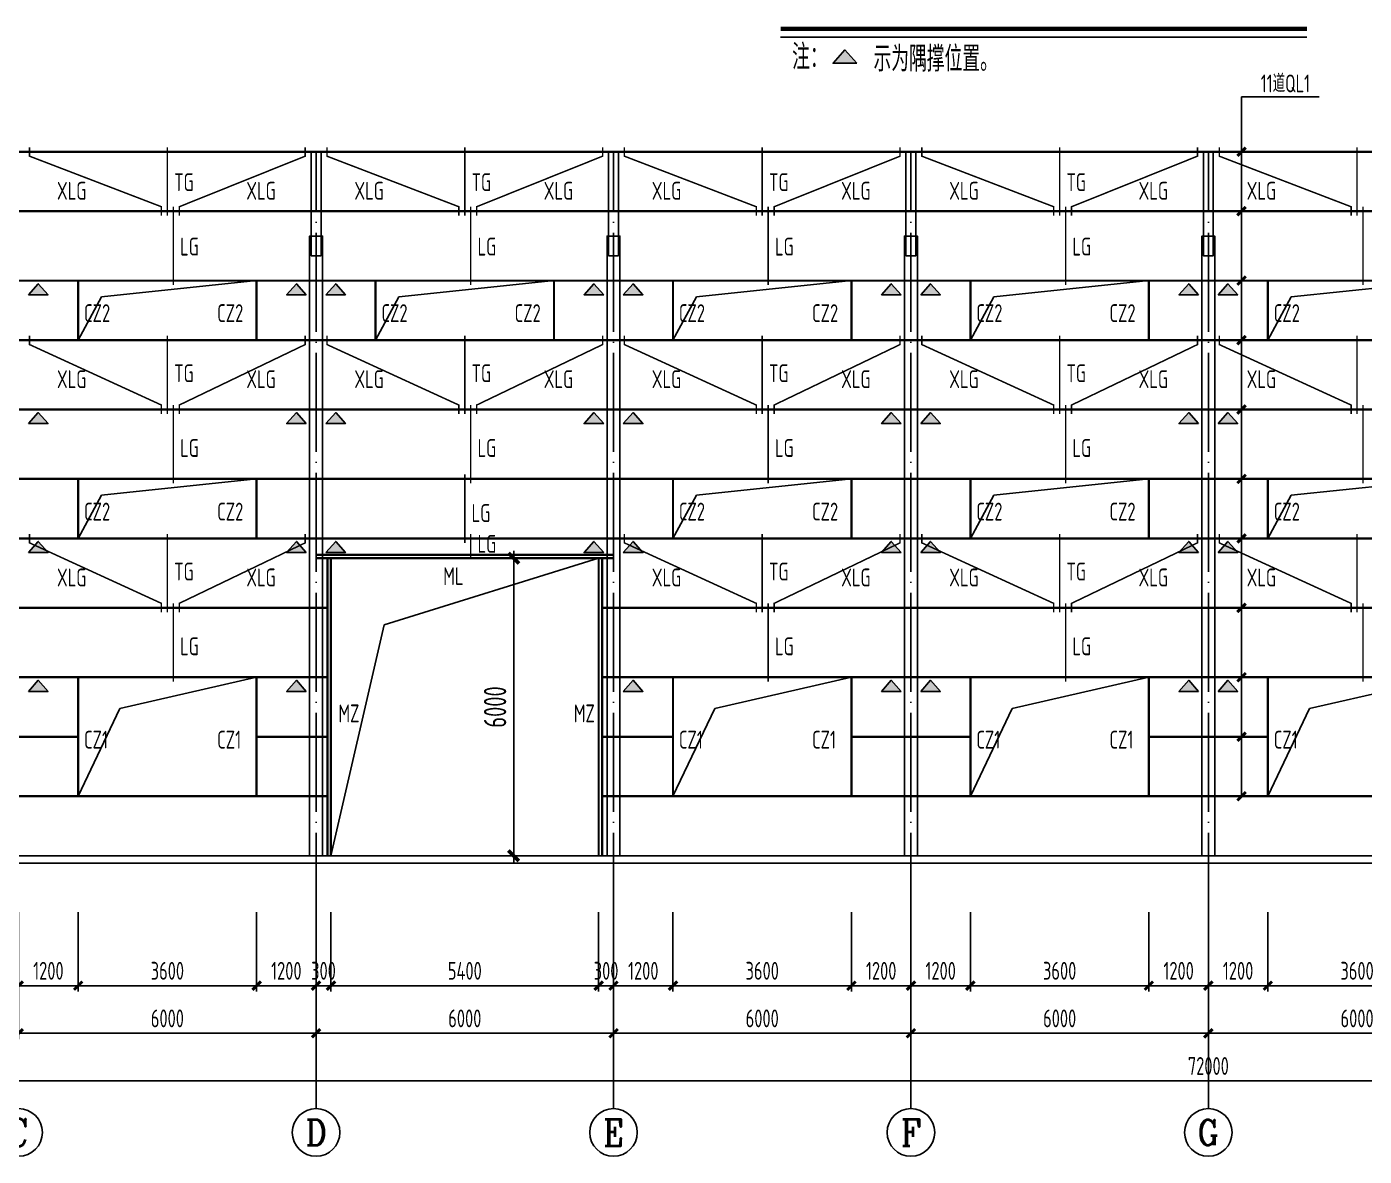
# Model space of a CAD drawing. Extents: x -1389621 to 57380, y -92505 to 283644.
# Drawn here: x -22500 to 4482, y 81924 to 104707 of the extents above; entities that cross this region are included whole.
import ezdxf
from ezdxf.enums import TextEntityAlignment as Align

# ---------------------------------------------------------------- set-up
doc = ezdxf.new("R2010")
doc.units = 0
doc.header["$LTSCALE"] = 100
doc.header["$MEASUREMENT"] = 0
doc.linetypes.add('DOTE', pattern=[2.42, 2, -0.2, 0.02, -0.2])
doc.layers.get('0').update_dxf_attribs({"linetype": 'CONTINUOUS'})
doc.layers.get('Defpoints').update_dxf_attribs({"linetype": 'CONTINUOUS'})
for name, color, linetype in [('10', 7, 'CONTINUOUS'), ('5图框', 7, 'CONTINUOUS'), ('AXIS', 3, 'CONTINUOUS'), ('AXIS_TEXT', 7, 'CONTINUOUS'), ('DIM', 3, 'CONTINUOUS'), ('DIM_SYMB', 3, 'CONTINUOUS'), ('DOTE', 1, 'DOTE'), ('PUB_DIM', 3, 'CONTINUOUS'), ('TC', 151, 'CONTINUOUS'), ('构件号', 1, 'CONTINUOUS'), ('柱子', 3, 'CONTINUOUS'), ('梁', 4, 'CONTINUOUS'), ('系杆支撑', 2, 'CONTINUOUS')]:
    doc.layers.add(name, color=color, linetype=linetype)
doc.layers.add('HATCH', color=254, linetype='CONTINUOUS', lineweight=0)
doc.layers.add('数字', color=3, linetype='CONTINUOUS', lineweight=20)
doc.styles.add('_TCH_AXIS', font='COMPLEX', dxfattribs={"bigfont": 'GBCBIG'})
doc.styles.add('COMPLEX', font='COMPLEX')
doc.styles.add('hztxt', font='txt', dxfattribs={"width": 0.7, "height": 10, "bigfont": 'hztxt.shx'})
doc.styles.add('TSSD_Dimension', font='tssdeng.shx', dxfattribs={"width": 0.7, "bigfont": 'hztxt.shx'})
doc.styles.add('TSSD_REIN', font='Tssdeng.shx', dxfattribs={"width": 0.7, "bigfont": 'hztxt.shx'})
doc.dimstyles.new('TSSD_100_100', dxfattribs={"dimtxt": 300, "dimasz": 100, "dimexe": 100, "dimexo": 250, "dimgap": 100, "dimtad": 1, "dimdec": 0, "dimzin": 0, "dimdsep": 46, "dimtxsty": 'TSSD_Dimension', "dimblk": 'ARCHTICK', "dimblk1": 'ARCHTICK', "dimblk2": 'ARCHTICK', "dimcen": 0, "dimdle": 100, "dimclrt": 7, "dimadec": 0, "dimazin": 0, "dimtfac": 1, "dimtdec": 0, "dimtix": 1, "dimtmove": 2, "dimatfit": 3, "dimfxl": 0, "dimtolj": 1, "dimtzin": 0, "dimarcsym": 0})

# ---------------------------------------------------------------- blocks, each defined once
blk = doc.blocks.new('_ArchTick')
at = {"color": 0, "linetype": 'ByBlock'}
blk.add_lwpolyline([(-0.71, -0.71, 0.5, 0.5, 0), (0.71, 0.71, 0.5, 0.5, 0)], format="xyseb", dxfattribs=at)
blk = doc.blocks.new('*D172')
at = {"layer": 'Defpoints', "color": 0, "ltscale": 100}
for p in [(-22663, 86690), (-16663, 86690), (-16663, 84405)]:
    blk.add_point(p, dxfattribs=at)
at = {"layer": 'DIM', "color": 0, "lineweight": -2, "ltscale": 100}
for p, q in [((-22663, 86390), (-22663, 84285)), ((-16663, 86390), (-16663, 84285)), ((-22783, 84405), (-16543, 84405))]:
    blk.add_line(p, q, dxfattribs=at)
at = {"layer": 'DIM', "color": 0, "lineweight": -2, "ltscale": 100, "xscale": 120, "yscale": 120, "zscale": 120, "rotation": 180}
blk.add_blockref('_ArchTick', (-22663, 84405), dxfattribs=at)
at = {"layer": 'DIM', "color": 0, "lineweight": -2, "ltscale": 100, "xscale": 120, "yscale": 120, "zscale": 120}
blk.add_blockref('_ArchTick', (-16663, 84405), dxfattribs=at)
at = {"layer": 'DIM', "color": 7, "ltscale": 100, "insert": (-19663, 84705), "char_height": 360, "attachment_point": 5, "style": 'TSSD_Dimension'}
blk.add_mtext('\\A1;6000', dxfattribs=at)
blk = doc.blocks.new('*D173')
at = {"layer": 'Defpoints', "color": 0, "ltscale": 100}
for p in [(-16663, 86690), (-10663, 86690), (-10663, 84405)]:
    blk.add_point(p, dxfattribs=at)
at = {"layer": 'DIM', "color": 0, "lineweight": -2, "ltscale": 100}
for p, q in [((-16663, 86390), (-16663, 84285)), ((-10663, 86390), (-10663, 84285)), ((-16783, 84405), (-10543, 84405))]:
    blk.add_line(p, q, dxfattribs=at)
at = {"layer": 'DIM', "color": 0, "lineweight": -2, "ltscale": 100, "xscale": 120, "yscale": 120, "zscale": 120, "rotation": 180}
blk.add_blockref('_ArchTick', (-16663, 84405), dxfattribs=at)
at = {"layer": 'DIM', "color": 0, "lineweight": -2, "ltscale": 100, "xscale": 120, "yscale": 120, "zscale": 120}
blk.add_blockref('_ArchTick', (-10663, 84405), dxfattribs=at)
at = {"layer": 'DIM', "color": 7, "ltscale": 100, "insert": (-13663, 84705), "char_height": 360, "attachment_point": 5, "style": 'TSSD_Dimension'}
blk.add_mtext('\\A1;6000', dxfattribs=at)
blk = doc.blocks.new('*D174')
at = {"layer": 'Defpoints', "color": 0, "ltscale": 100}
for p in [(-10663, 86690), (-4663, 86690), (-4663, 84405)]:
    blk.add_point(p, dxfattribs=at)
at = {"layer": 'DIM', "color": 0, "lineweight": -2, "ltscale": 100}
for p, q in [((-10663, 86390), (-10663, 84285)), ((-4663, 86390), (-4663, 84285)), ((-10783, 84405), (-4543, 84405))]:
    blk.add_line(p, q, dxfattribs=at)
at = {"layer": 'DIM', "color": 0, "lineweight": -2, "ltscale": 100, "xscale": 120, "yscale": 120, "zscale": 120, "rotation": 180}
blk.add_blockref('_ArchTick', (-10663, 84405), dxfattribs=at)
at = {"layer": 'DIM', "color": 0, "lineweight": -2, "ltscale": 100, "xscale": 120, "yscale": 120, "zscale": 120}
blk.add_blockref('_ArchTick', (-4663, 84405), dxfattribs=at)
at = {"layer": 'DIM', "color": 7, "ltscale": 100, "insert": (-7663, 84705), "char_height": 360, "attachment_point": 5, "style": 'TSSD_Dimension'}
blk.add_mtext('\\A1;6000', dxfattribs=at)
blk = doc.blocks.new('*D175')
at = {"layer": 'Defpoints', "color": 0, "ltscale": 100}
for p in [(-4663, 86690), (1337, 86690), (1337, 84405)]:
    blk.add_point(p, dxfattribs=at)
at = {"layer": 'DIM', "color": 0, "lineweight": -2, "ltscale": 100}
for p, q in [((-4663, 86390), (-4663, 84285)), ((1337, 86390), (1337, 84285)), ((-4783, 84405), (1457, 84405))]:
    blk.add_line(p, q, dxfattribs=at)
at = {"layer": 'DIM', "color": 0, "lineweight": -2, "ltscale": 100, "xscale": 120, "yscale": 120, "zscale": 120, "rotation": 180}
blk.add_blockref('_ArchTick', (-4663, 84405), dxfattribs=at)
at = {"layer": 'DIM', "color": 0, "lineweight": -2, "ltscale": 100, "xscale": 120, "yscale": 120, "zscale": 120}
blk.add_blockref('_ArchTick', (1337, 84405), dxfattribs=at)
at = {"layer": 'DIM', "color": 7, "ltscale": 100, "insert": (-1663, 84705), "char_height": 360, "attachment_point": 5, "style": 'TSSD_Dimension'}
blk.add_mtext('\\A1;6000', dxfattribs=at)
blk = doc.blocks.new('*D176')
at = {"layer": 'Defpoints', "color": 0, "ltscale": 100}
for p in [(1337, 86690), (7337, 86690), (7337, 84405)]:
    blk.add_point(p, dxfattribs=at)
at = {"layer": 'DIM', "color": 0, "lineweight": -2, "ltscale": 100}
for p, q in [((1337, 86390), (1337, 84285)), ((7337, 86390), (7337, 84285)), ((1217, 84405), (7457, 84405))]:
    blk.add_line(p, q, dxfattribs=at)
at = {"layer": 'DIM', "color": 0, "lineweight": -2, "ltscale": 100, "xscale": 120, "yscale": 120, "zscale": 120, "rotation": 180}
blk.add_blockref('_ArchTick', (1337, 84405), dxfattribs=at)
at = {"layer": 'DIM', "color": 0, "lineweight": -2, "ltscale": 100, "xscale": 120, "yscale": 120, "zscale": 120}
blk.add_blockref('_ArchTick', (7337, 84405), dxfattribs=at)
at = {"layer": 'DIM', "color": 7, "ltscale": 100, "insert": (4337, 84705), "char_height": 360, "attachment_point": 5, "style": 'TSSD_Dimension'}
blk.add_mtext('\\A1;6000', dxfattribs=at)
blk = doc.blocks.new('*D182')
at = {"layer": 'Defpoints', "color": 0, "ltscale": 100}
for p in [(-34663, 86930), (37337, 86930), (37337, 83445)]:
    blk.add_point(p, dxfattribs=at)
at = {"layer": 'DIM', "color": 0, "lineweight": -2, "ltscale": 100}
for p, q in [((-34663, 86630), (-34663, 83325)), ((37337, 86630), (37337, 83325)), ((-34783, 83445), (37457, 83445))]:
    blk.add_line(p, q, dxfattribs=at)
at = {"layer": 'DIM', "color": 0, "lineweight": -2, "ltscale": 100, "xscale": 120, "yscale": 120, "zscale": 120, "rotation": 180}
blk.add_blockref('_ArchTick', (-34663, 83445), dxfattribs=at)
at = {"layer": 'DIM', "color": 0, "lineweight": -2, "ltscale": 100, "xscale": 120, "yscale": 120, "zscale": 120}
blk.add_blockref('_ArchTick', (37337, 83445), dxfattribs=at)
at = {"layer": 'DIM', "color": 7, "ltscale": 100, "insert": (1337, 83745), "char_height": 360, "attachment_point": 5, "style": 'TSSD_Dimension'}
blk.add_mtext('\\A1;72000', dxfattribs=at)
blk = doc.blocks.new('*D197')
at = {"layer": 'Defpoints', "color": 0, "ltscale": 100}
for p in [(-12617, 93986), (-12677, 87986), (-12617, 87986)]:
    blk.add_point(p, dxfattribs=at)
at = {"layer": 'DIM', "color": 0, "lineweight": -2, "ltscale": 100}
for p, q in [((-12992, 93986), (-12827, 93986)), ((-12677, 94136), (-12677, 87836)), ((-12992, 87986), (-12827, 87986))]:
    blk.add_line(p, q, dxfattribs=at)
at = {"layer": 'DIM', "color": 0, "lineweight": -2, "ltscale": 100, "xscale": 150, "yscale": 150, "zscale": 150}
for p, rotation in [((-12677, 93986), 90), ((-12677, 87986), 270)]:
    blk.add_blockref('_ArchTick', p, dxfattribs=dict(at, rotation=rotation))
at = {"layer": 'DIM', "color": 7, "ltscale": 100, "insert": (-13052, 90986), "char_height": 450, "attachment_point": 5, "rotation": 90, "style": 'TSSD_Dimension'}
blk.add_mtext('\\A1;6000', dxfattribs=at)
blk = doc.blocks.new('*D203')
at = {"layer": 'Defpoints', "color": 0, "ltscale": 100}
for p in [(-22663, 87150), (-21463, 87150), (-21463, 85365)]:
    blk.add_point(p, dxfattribs=at)
at = {"layer": 'DIM', "color": 0, "lineweight": -2, "ltscale": 100}
for p, q in [((-22663, 86850), (-22663, 85245)), ((-21463, 86850), (-21463, 85245)), ((-22783, 85365), (-21343, 85365))]:
    blk.add_line(p, q, dxfattribs=at)
at = {"layer": 'DIM', "color": 0, "lineweight": -2, "ltscale": 100, "xscale": 120, "yscale": 120, "zscale": 120, "rotation": 180}
blk.add_blockref('_ArchTick', (-22663, 85365), dxfattribs=at)
at = {"layer": 'DIM', "color": 0, "lineweight": -2, "ltscale": 100, "xscale": 120, "yscale": 120, "zscale": 120}
blk.add_blockref('_ArchTick', (-21463, 85365), dxfattribs=at)
at = {"layer": 'DIM', "color": 7, "ltscale": 100, "insert": (-22063, 85665), "char_height": 360, "attachment_point": 5, "style": 'TSSD_Dimension'}
blk.add_mtext('\\A1;1200', dxfattribs=at)
blk = doc.blocks.new('*D204')
at = {"layer": 'Defpoints', "color": 0, "ltscale": 100}
for p in [(-21463, 87150), (-17863, 87150), (-17863, 85365)]:
    blk.add_point(p, dxfattribs=at)
at = {"layer": 'DIM', "color": 0, "lineweight": -2, "ltscale": 100}
for p, q in [((-21463, 86850), (-21463, 85245)), ((-17863, 86850), (-17863, 85245)), ((-21583, 85365), (-17743, 85365))]:
    blk.add_line(p, q, dxfattribs=at)
at = {"layer": 'DIM', "color": 0, "lineweight": -2, "ltscale": 100, "xscale": 120, "yscale": 120, "zscale": 120, "rotation": 180}
blk.add_blockref('_ArchTick', (-21463, 85365), dxfattribs=at)
at = {"layer": 'DIM', "color": 0, "lineweight": -2, "ltscale": 100, "xscale": 120, "yscale": 120, "zscale": 120}
blk.add_blockref('_ArchTick', (-17863, 85365), dxfattribs=at)
at = {"layer": 'DIM', "color": 7, "ltscale": 100, "insert": (-19663, 85665), "char_height": 360, "attachment_point": 5, "style": 'TSSD_Dimension'}
blk.add_mtext('\\A1;3600', dxfattribs=at)
blk = doc.blocks.new('*D205')
at = {"layer": 'Defpoints', "color": 0, "ltscale": 100}
for p in [(-17863, 87150), (-16663, 87150), (-16663, 85365)]:
    blk.add_point(p, dxfattribs=at)
at = {"layer": 'DIM', "color": 0, "lineweight": -2, "ltscale": 100}
for p, q in [((-17863, 86850), (-17863, 85245)), ((-16663, 86850), (-16663, 85245)), ((-17983, 85365), (-16543, 85365))]:
    blk.add_line(p, q, dxfattribs=at)
at = {"layer": 'DIM', "color": 0, "lineweight": -2, "ltscale": 100, "xscale": 120, "yscale": 120, "zscale": 120, "rotation": 180}
blk.add_blockref('_ArchTick', (-17863, 85365), dxfattribs=at)
at = {"layer": 'DIM', "color": 0, "lineweight": -2, "ltscale": 100, "xscale": 120, "yscale": 120, "zscale": 120}
blk.add_blockref('_ArchTick', (-16663, 85365), dxfattribs=at)
at = {"layer": 'DIM', "color": 7, "ltscale": 100, "insert": (-17263, 85665), "char_height": 360, "attachment_point": 5, "style": 'TSSD_Dimension'}
blk.add_mtext('\\A1;1200', dxfattribs=at)
blk = doc.blocks.new('*D206')
at = {"layer": 'Defpoints', "color": 0, "ltscale": 100}
for p in [(-16663, 87150), (-16363, 87150), (-16363, 85365)]:
    blk.add_point(p, dxfattribs=at)
at = {"layer": 'DIM', "color": 0, "lineweight": -2, "ltscale": 100}
for p, q in [((-16663, 86850), (-16663, 85245)), ((-16363, 86850), (-16363, 85245)), ((-16663, 85365), (-16783, 85365)), ((-16663, 85365), (-16363, 85365)), ((-16363, 85365), (-16243, 85365))]:
    blk.add_line(p, q, dxfattribs=at)
at = {"layer": 'DIM', "color": 0, "lineweight": -2, "ltscale": 100, "xscale": 120, "yscale": 120, "zscale": 120}
blk.add_blockref('_ArchTick', (-16663, 85365), dxfattribs=at)
at = {"layer": 'DIM', "color": 0, "lineweight": -2, "ltscale": 100, "xscale": 120, "yscale": 120, "zscale": 120, "rotation": 180}
blk.add_blockref('_ArchTick', (-16363, 85365), dxfattribs=at)
at = {"layer": 'DIM', "color": 7, "ltscale": 100, "insert": (-16513, 85665), "char_height": 360, "attachment_point": 5, "style": 'TSSD_Dimension'}
blk.add_mtext('\\A1;300', dxfattribs=at)
blk = doc.blocks.new('*D207')
at = {"layer": 'Defpoints', "color": 0, "ltscale": 100}
for p in [(-16363, 87150), (-10963, 87150), (-10963, 85365)]:
    blk.add_point(p, dxfattribs=at)
at = {"layer": 'DIM', "color": 0, "lineweight": -2, "ltscale": 100}
for p, q in [((-16363, 86850), (-16363, 85245)), ((-10963, 86850), (-10963, 85245)), ((-16483, 85365), (-10843, 85365))]:
    blk.add_line(p, q, dxfattribs=at)
at = {"layer": 'DIM', "color": 0, "lineweight": -2, "ltscale": 100, "xscale": 120, "yscale": 120, "zscale": 120, "rotation": 180}
blk.add_blockref('_ArchTick', (-16363, 85365), dxfattribs=at)
at = {"layer": 'DIM', "color": 0, "lineweight": -2, "ltscale": 100, "xscale": 120, "yscale": 120, "zscale": 120}
blk.add_blockref('_ArchTick', (-10963, 85365), dxfattribs=at)
at = {"layer": 'DIM', "color": 7, "ltscale": 100, "insert": (-13663, 85665), "char_height": 360, "attachment_point": 5, "style": 'TSSD_Dimension'}
blk.add_mtext('\\A1;5400', dxfattribs=at)
blk = doc.blocks.new('*D208')
at = {"layer": 'Defpoints', "color": 0, "ltscale": 100}
for p in [(-10963, 87150), (-10663, 87150), (-10663, 85365)]:
    blk.add_point(p, dxfattribs=at)
at = {"layer": 'DIM', "color": 0, "lineweight": -2, "ltscale": 100}
for p, q in [((-10963, 86850), (-10963, 85245)), ((-10663, 86850), (-10663, 85245)), ((-10963, 85365), (-11083, 85365)), ((-10963, 85365), (-10663, 85365)), ((-10663, 85365), (-10543, 85365))]:
    blk.add_line(p, q, dxfattribs=at)
at = {"layer": 'DIM', "color": 0, "lineweight": -2, "ltscale": 100, "xscale": 120, "yscale": 120, "zscale": 120}
blk.add_blockref('_ArchTick', (-10963, 85365), dxfattribs=at)
at = {"layer": 'DIM', "color": 0, "lineweight": -2, "ltscale": 100, "xscale": 120, "yscale": 120, "zscale": 120, "rotation": 180}
blk.add_blockref('_ArchTick', (-10663, 85365), dxfattribs=at)
at = {"layer": 'DIM', "color": 7, "ltscale": 100, "insert": (-10813, 85665), "char_height": 360, "attachment_point": 5, "style": 'TSSD_Dimension'}
blk.add_mtext('\\A1;300', dxfattribs=at)
blk = doc.blocks.new('*D209')
at = {"layer": 'Defpoints', "color": 0, "ltscale": 100}
for p in [(-10663, 87150), (-9463, 87150), (-9463, 85365)]:
    blk.add_point(p, dxfattribs=at)
at = {"layer": 'DIM', "color": 0, "lineweight": -2, "ltscale": 100}
for p, q in [((-10663, 86850), (-10663, 85245)), ((-9463, 86850), (-9463, 85245)), ((-10783, 85365), (-9343, 85365))]:
    blk.add_line(p, q, dxfattribs=at)
at = {"layer": 'DIM', "color": 0, "lineweight": -2, "ltscale": 100, "xscale": 120, "yscale": 120, "zscale": 120, "rotation": 180}
blk.add_blockref('_ArchTick', (-10663, 85365), dxfattribs=at)
at = {"layer": 'DIM', "color": 0, "lineweight": -2, "ltscale": 100, "xscale": 120, "yscale": 120, "zscale": 120}
blk.add_blockref('_ArchTick', (-9463, 85365), dxfattribs=at)
at = {"layer": 'DIM', "color": 7, "ltscale": 100, "insert": (-10063, 85665), "char_height": 360, "attachment_point": 5, "style": 'TSSD_Dimension'}
blk.add_mtext('\\A1;1200', dxfattribs=at)
blk = doc.blocks.new('*D210')
at = {"layer": 'Defpoints', "color": 0, "ltscale": 100}
for p in [(-9463, 87150), (-5863, 87150), (-5863, 85365)]:
    blk.add_point(p, dxfattribs=at)
at = {"layer": 'DIM', "color": 0, "lineweight": -2, "ltscale": 100}
for p, q in [((-9463, 86850), (-9463, 85245)), ((-5863, 86850), (-5863, 85245)), ((-9583, 85365), (-5743, 85365))]:
    blk.add_line(p, q, dxfattribs=at)
at = {"layer": 'DIM', "color": 0, "lineweight": -2, "ltscale": 100, "xscale": 120, "yscale": 120, "zscale": 120, "rotation": 180}
blk.add_blockref('_ArchTick', (-9463, 85365), dxfattribs=at)
at = {"layer": 'DIM', "color": 0, "lineweight": -2, "ltscale": 100, "xscale": 120, "yscale": 120, "zscale": 120}
blk.add_blockref('_ArchTick', (-5863, 85365), dxfattribs=at)
at = {"layer": 'DIM', "color": 7, "ltscale": 100, "insert": (-7663, 85665), "char_height": 360, "attachment_point": 5, "style": 'TSSD_Dimension'}
blk.add_mtext('\\A1;3600', dxfattribs=at)
blk = doc.blocks.new('*D211')
at = {"layer": 'Defpoints', "color": 0, "ltscale": 100}
for p in [(-5863, 87150), (-4663, 87150), (-4663, 85365)]:
    blk.add_point(p, dxfattribs=at)
at = {"layer": 'DIM', "color": 0, "lineweight": -2, "ltscale": 100}
for p, q in [((-5863, 86850), (-5863, 85245)), ((-4663, 86850), (-4663, 85245)), ((-5983, 85365), (-4543, 85365))]:
    blk.add_line(p, q, dxfattribs=at)
at = {"layer": 'DIM', "color": 0, "lineweight": -2, "ltscale": 100, "xscale": 120, "yscale": 120, "zscale": 120, "rotation": 180}
blk.add_blockref('_ArchTick', (-5863, 85365), dxfattribs=at)
at = {"layer": 'DIM', "color": 0, "lineweight": -2, "ltscale": 100, "xscale": 120, "yscale": 120, "zscale": 120}
blk.add_blockref('_ArchTick', (-4663, 85365), dxfattribs=at)
at = {"layer": 'DIM', "color": 7, "ltscale": 100, "insert": (-5263, 85665), "char_height": 360, "attachment_point": 5, "style": 'TSSD_Dimension'}
blk.add_mtext('\\A1;1200', dxfattribs=at)
blk = doc.blocks.new('*D212')
at = {"layer": 'Defpoints', "color": 0, "ltscale": 100}
for p in [(-4663, 87150), (-3463, 87150), (-3463, 85365)]:
    blk.add_point(p, dxfattribs=at)
at = {"layer": 'DIM', "color": 0, "lineweight": -2, "ltscale": 100}
for p, q in [((-4663, 86850), (-4663, 85245)), ((-3463, 86850), (-3463, 85245)), ((-4783, 85365), (-3343, 85365))]:
    blk.add_line(p, q, dxfattribs=at)
at = {"layer": 'DIM', "color": 0, "lineweight": -2, "ltscale": 100, "xscale": 120, "yscale": 120, "zscale": 120, "rotation": 180}
blk.add_blockref('_ArchTick', (-4663, 85365), dxfattribs=at)
at = {"layer": 'DIM', "color": 0, "lineweight": -2, "ltscale": 100, "xscale": 120, "yscale": 120, "zscale": 120}
blk.add_blockref('_ArchTick', (-3463, 85365), dxfattribs=at)
at = {"layer": 'DIM', "color": 7, "ltscale": 100, "insert": (-4063, 85665), "char_height": 360, "attachment_point": 5, "style": 'TSSD_Dimension'}
blk.add_mtext('\\A1;1200', dxfattribs=at)
blk = doc.blocks.new('*D213')
at = {"layer": 'Defpoints', "color": 0, "ltscale": 100}
for p in [(-3463, 87150), (137, 87150), (137, 85365)]:
    blk.add_point(p, dxfattribs=at)
at = {"layer": 'DIM', "color": 0, "lineweight": -2, "ltscale": 100}
for p, q in [((-3463, 86850), (-3463, 85245)), ((137, 86850), (137, 85245)), ((-3583, 85365), (257, 85365))]:
    blk.add_line(p, q, dxfattribs=at)
at = {"layer": 'DIM', "color": 0, "lineweight": -2, "ltscale": 100, "xscale": 120, "yscale": 120, "zscale": 120, "rotation": 180}
blk.add_blockref('_ArchTick', (-3463, 85365), dxfattribs=at)
at = {"layer": 'DIM', "color": 0, "lineweight": -2, "ltscale": 100, "xscale": 120, "yscale": 120, "zscale": 120}
blk.add_blockref('_ArchTick', (137, 85365), dxfattribs=at)
at = {"layer": 'DIM', "color": 7, "ltscale": 100, "insert": (-1663, 85665), "char_height": 360, "attachment_point": 5, "style": 'TSSD_Dimension'}
blk.add_mtext('\\A1;3600', dxfattribs=at)
blk = doc.blocks.new('*D214')
at = {"layer": 'Defpoints', "color": 0, "ltscale": 100}
for p in [(137, 87150), (1337, 87150), (1337, 85365)]:
    blk.add_point(p, dxfattribs=at)
at = {"layer": 'DIM', "color": 0, "lineweight": -2, "ltscale": 100}
for p, q in [((137, 86850), (137, 85245)), ((1337, 86850), (1337, 85245)), ((17, 85365), (1457, 85365))]:
    blk.add_line(p, q, dxfattribs=at)
at = {"layer": 'DIM', "color": 0, "lineweight": -2, "ltscale": 100, "xscale": 120, "yscale": 120, "zscale": 120, "rotation": 180}
blk.add_blockref('_ArchTick', (137, 85365), dxfattribs=at)
at = {"layer": 'DIM', "color": 0, "lineweight": -2, "ltscale": 100, "xscale": 120, "yscale": 120, "zscale": 120}
blk.add_blockref('_ArchTick', (1337, 85365), dxfattribs=at)
at = {"layer": 'DIM', "color": 7, "ltscale": 100, "insert": (737, 85665), "char_height": 360, "attachment_point": 5, "style": 'TSSD_Dimension'}
blk.add_mtext('\\A1;1200', dxfattribs=at)
blk = doc.blocks.new('*D215')
at = {"layer": 'Defpoints', "color": 0, "ltscale": 100}
for p in [(1337, 87150), (2537, 87150), (2537, 85365)]:
    blk.add_point(p, dxfattribs=at)
at = {"layer": 'DIM', "color": 0, "lineweight": -2, "ltscale": 100}
for p, q in [((1337, 86850), (1337, 85245)), ((2537, 86850), (2537, 85245)), ((1217, 85365), (2657, 85365))]:
    blk.add_line(p, q, dxfattribs=at)
at = {"layer": 'DIM', "color": 0, "lineweight": -2, "ltscale": 100, "xscale": 120, "yscale": 120, "zscale": 120, "rotation": 180}
blk.add_blockref('_ArchTick', (1337, 85365), dxfattribs=at)
at = {"layer": 'DIM', "color": 0, "lineweight": -2, "ltscale": 100, "xscale": 120, "yscale": 120, "zscale": 120}
blk.add_blockref('_ArchTick', (2537, 85365), dxfattribs=at)
at = {"layer": 'DIM', "color": 7, "ltscale": 100, "insert": (1937, 85665), "char_height": 360, "attachment_point": 5, "style": 'TSSD_Dimension'}
blk.add_mtext('\\A1;1200', dxfattribs=at)
blk = doc.blocks.new('*D216')
at = {"layer": 'Defpoints', "color": 0, "ltscale": 100}
for p in [(2537, 87150), (6137, 87150), (6137, 85365)]:
    blk.add_point(p, dxfattribs=at)
at = {"layer": 'DIM', "color": 0, "lineweight": -2, "ltscale": 100}
for p, q in [((2537, 86850), (2537, 85245)), ((6137, 86850), (6137, 85245)), ((2417, 85365), (6257, 85365))]:
    blk.add_line(p, q, dxfattribs=at)
at = {"layer": 'DIM', "color": 0, "lineweight": -2, "ltscale": 100, "xscale": 120, "yscale": 120, "zscale": 120, "rotation": 180}
blk.add_blockref('_ArchTick', (2537, 85365), dxfattribs=at)
at = {"layer": 'DIM', "color": 0, "lineweight": -2, "ltscale": 100, "xscale": 120, "yscale": 120, "zscale": 120}
blk.add_blockref('_ArchTick', (6137, 85365), dxfattribs=at)
at = {"layer": 'DIM', "color": 7, "ltscale": 100, "insert": (4337, 85665), "char_height": 360, "attachment_point": 5, "style": 'TSSD_Dimension'}
blk.add_mtext('\\A1;3600', dxfattribs=at)
blk = doc.blocks.new('_AXISO')
blk.add_circle((0, 0), 0.5)
at = {"layer": 'AXIS_TEXT', "style": 'COMPLEX', "width": 1.041667}
blk.add_attdef('A', text='', height=0.56, dxfattribs=at).set_placement((-0.25, -0.28), (0.25, -0.28), align=Align.FIT)
blk = doc.blocks.new('A$C7CE66645')
at = {"layer": '10', "ltscale": 100}
for p, q in [((106, 106), (106, 14213)), ((106, 14213), (1670, 14213))]:
    blk.add_line(p, q, dxfattribs=at)
at = {"layer": 'DIM', "ltscale": 100, "xscale": 120, "yscale": 120, "zscale": 120}
for p in [(106, 13106), (106, 11906), (106, 10506), (106, 9306), (106, 7906), (106, 6506), (106, 5306), (106, 3906), (106, 2506), (106, 1306), (106, 106)]:
    blk.add_blockref('_ArchTick', p, dxfattribs=at)
at = {"layer": '数字', "ltscale": 100, "style": 'TSSD_REIN', "width": 0.7}
blk.add_text('11道QL1', height=360, dxfattribs=at).set_placement((493, 14304))
blk = doc.blocks.new('A$C79605478')
at = {"layer": 'PUB_DIM', "linetype": 'Continuous'}
blk.add_hatch(color=6, dxfattribs=at).paths.add_polyline_path([(397, 0), (198, 223), (0, 0)])
at = {"layer": 'PUB_DIM', "color": 6, "linetype": 'Continuous'}
blk.add_lwpolyline([(397, 0), (198, 223), (0, 0)], close=True, dxfattribs=at)

msp = doc.modelspace()

# ---------------------------------------------------------------- hatches: boundary and pattern name
at = {"layer": 'HATCH', "ltscale": 100}
msp.add_hatch(color=256, dxfattribs=at).paths.add_polyline_path([(-5756.073, 103972.421), (-5994, 104239.46), (-6231.926, 103972.421)])

# ---------------------------------------------------------------- linework, layer by layer
at = {"ltscale": 100}
for p, q in [((-20991.105, 99257.63), (-17863.19, 99586.439)), ((-14991.105, 99257.629), (-11863.19, 99586.439)), ((-8991.105, 99257.63), (-5863.19, 99586.439)), ((-2991.105, 99257.629), (136.81, 99586.439)), ((3008.895, 99257.629), (6136.81, 99586.439)), ((-21463.19, 98386.439), (-20991.105, 99257.63)), ((-15463.19, 98386.439), (-14991.105, 99257.629)), ((-9463.19, 98386.439), (-8991.105, 99257.63)), ((-3463.19, 98386.439), (-2991.105, 99257.629)), ((2536.81, 98386.439), (3008.895, 99257.629)), ((-20991.105, 95257.63), (-17863.19, 95586.439)), ((-8991.105, 95257.63), (-5863.19, 95586.439)), ((-2991.105, 95257.629), (136.81, 95586.439)), ((3008.895, 95257.629), (6136.81, 95586.439)), ((-21463.19, 94386.439), (-20991.105, 95257.63)), ((-9463.19, 94386.439), (-8991.105, 95257.63)), ((-3463.19, 94386.439), (-2991.105, 95257.629)), ((2536.81, 94386.439), (3008.895, 95257.629)), ((-15287.483, 92645.61), (-10963.19, 93986.439)), ((-16363.19, 87986.439), (-15287.483, 92645.61)), ((-20622.107, 90958.589), (-17863.19, 91586.439)), ((-8622.107, 90958.589), (-5863.19, 91586.439)), ((-2622.107, 90958.589), (136.81, 91586.439)), ((3377.893, 90958.589), (6136.81, 91586.439)), ((-21463.19, 89186.44), (-20622.107, 90958.589)), ((-9463.19, 89186.44), (-8622.107, 90958.589)), ((-3463.19, 89186.439), (-2622.107, 90958.589)), ((2536.81, 89186.439), (3377.893, 90958.589))]:
    msp.add_line(p, q, dxfattribs=at)
at = {"layer": '5图框'}
msp.add_lwpolyline([(-5756.073, 103972.421), (-5994, 104239.46), (-6231.926, 103972.421)], close=True, dxfattribs=at)
at = {"layer": 'AXIS'}
for p, q in [((-16663.19, 86450.485), (-16663.19, 82884.467)), ((-10663.19, 86450.485), (-10663.19, 82884.467)), ((-4663.19, 86450.485), (-4663.19, 82884.467)), ((1336.81, 86450.485), (1336.81, 82884.467))]:
    msp.add_line(p, q, dxfattribs=at)
at = {"layer": 'DIM_SYMB', "const_width": 83.966}
msp.add_lwpolyline([(-7292.201, 104665.132), (3326.282, 104665.132)], dxfattribs=at)
at = {"layer": 'DIM_SYMB'}
msp.add_lwpolyline([(-7292.201, 104497.2), (3326.282, 104497.2)], dxfattribs=at)
at = {"layer": 'DOTE', "linetype": 'DOTE', "ltscale": 10}
for p, q in [((-16663.19, 86450.485), (-16663.19, 102186.439)), ((-10663.19, 86450.485), (-10663.19, 102186.439)), ((-4663.19, 86450.485), (-4663.19, 102186.439)), ((1336.81, 86450.485), (1336.81, 102186.439))]:
    msp.add_line(p, q, dxfattribs=at)
at = {"layer": '构件号', "const_width": 45}
for points in [[(-34863.19, 102186.439), (37536.81, 102186.439)], [(-34863.19, 100986.439), (37536.81, 100986.439)], [(-34863.19, 99586.439), (37536.81, 99586.439)], [(-21463.19, 99586.439), (-21463.19, 98386.439)], [(-17863.19, 99586.439), (-17863.19, 98386.439)], [(-15463.19, 99586.439), (-15463.19, 98386.439)], [(-11863.19, 99586.439), (-11863.19, 98386.439)], [(-9463.19, 99586.439), (-9463.19, 98386.439)], [(-5863.19, 99586.439), (-5863.19, 98386.439)], [(-3463.19, 99586.439), (-3463.19, 98386.439)], [(136.81, 99586.439), (136.81, 98386.439)], [(2536.81, 99586.439), (2536.81, 98386.439)], [(-34863.19, 98386.439), (37536.81, 98386.439)], [(-34863.19, 96986.439), (37536.81, 96986.439)], [(-34863.19, 95586.439), (37536.81, 95586.439)], [(-21463.19, 95586.439), (-21463.19, 94386.439)], [(-17863.19, 95586.439), (-17863.19, 94386.439)], [(-9463.19, 95586.439), (-9463.19, 94386.439)], [(-5863.19, 95586.439), (-5863.19, 94386.439)], [(-3463.19, 95586.439), (-3463.19, 94386.439)], [(136.81, 95586.439), (136.81, 94386.439)], [(2536.81, 95586.439), (2536.81, 94386.439)], [(-34863.19, 94386.439), (37536.81, 94386.439)], [(-16663.19, 94056.439), (-10663.19, 94056.439)], [(-16663.19, 93986.439), (-10663.19, 93986.439)], [(-16433.19, 93986.439), (-16433.19, 87986.439)], [(-16363.19, 93986.439), (-16363.19, 87986.439)], [(-10963.19, 93986.439), (-10963.19, 87986.439)], [(-10893.19, 93986.439), (-10893.19, 87986.439)], [(-34863.19, 92986.439), (-16433.19, 92986.439)], [(-10893.19, 92986.439), (13566.81, 92986.439)], [(-34863.19, 91586.439), (-16433.19, 91586.439)], [(-21463.19, 91586.439), (-21463.19, 89186.44)], [(-17863.19, 91586.439), (-17863.19, 89186.44)], [(-10893.19, 91586.439), (13566.81, 91586.439)], [(-9463.19, 91586.439), (-9463.19, 89186.44)], [(-5863.19, 91586.439), (-5863.19, 89186.44)], [(-3463.19, 91586.439), (-3463.19, 89186.44)], [(136.81, 91586.439), (136.81, 89186.44)], [(2536.81, 91586.439), (2536.81, 89186.44)], [(-23863.19, 90386.439), (-21463.19, 90386.439)], [(-17863.19, 90386.439), (-16433.19, 90386.439)], [(-10893.19, 90386.439), (-9463.19, 90386.439)], [(-5863.19, 90386.439), (-3463.19, 90386.439)], [(136.81, 90386.439), (2536.81, 90386.439)], [(-34863.19, 89186.439), (-16433.19, 89186.439)], [(-10893.19, 89186.439), (13566.81, 89186.439)]]:
    msp.add_lwpolyline(points, dxfattribs=at)
at = {"layer": '柱子', "ltscale": 100}
for points in [[(-16763.19, 102186.439), (-16563.19, 102186.439), (-16563.19, 100086.439), (-16763.19, 100086.439)], [(-10763.19, 102186.439), (-10563.19, 102186.439), (-10563.19, 100086.439), (-10763.19, 100086.439)], [(-4763.19, 102186.439), (-4563.19, 102186.439), (-4563.19, 100086.439), (-4763.19, 100086.439)], [(1236.81, 102186.439), (1436.81, 102186.439), (1436.81, 100086.439), (1236.81, 100086.439)]]:
    msp.add_lwpolyline(points, close=True, dxfattribs=at)
for points in [[(-16793.19, 87986.439), (-16793.19, 100486.439), (-16533.19, 100486.439), (-16533.19, 87986.439)], [(-10793.19, 87986.439), (-10793.19, 100486.439), (-10533.19, 100486.439), (-10533.19, 87986.439)], [(-4793.19, 87986.439), (-4793.19, 100486.439), (-4533.19, 100486.439), (-4533.19, 87986.439)], [(1206.81, 87986.439), (1206.81, 100486.439), (1466.81, 100486.439), (1466.81, 87986.439)]]:
    msp.add_lwpolyline(points, dxfattribs=at)
at = {"layer": '梁', "ltscale": 100}
for p, q in [((-34994.999, 87986.439), (37668.62, 87986.439)), ((-35575.824, 87836.439), (38249.444, 87836.439))]:
    msp.add_line(p, q, dxfattribs=at)
at = {"layer": '系杆支撑', "const_width": 30}
for points in [[(-22443.19, 102276.252), (-22443.19, 102096.626), (-19783.19, 101076.601), (-19783.19, 100896.278)], [(-19663.19, 102276.252), (-19663.19, 100896.278)], [(-16883.19, 102276.252), (-16883.19, 102096.626), (-19423.19, 101076.601), (-19423.19, 100896.278)], [(-16443.19, 102276.252), (-16443.19, 102096.626), (-13783.19, 101076.601), (-13783.19, 100896.278)], [(-13663.19, 102276.252), (-13663.19, 100896.278)], [(-10883.19, 102276.252), (-10883.19, 102096.626), (-13423.19, 101076.601), (-13423.19, 100896.278)], [(-10443.19, 102276.252), (-10443.19, 102096.626), (-7783.19, 101076.601), (-7783.19, 100896.278)], [(-7663.19, 102276.252), (-7663.19, 100896.278)], [(-4883.19, 102276.252), (-4883.19, 102096.626), (-7423.19, 101076.601), (-7423.19, 100896.278)], [(-4443.19, 102276.252), (-4443.19, 102096.626), (-1783.19, 101076.601), (-1783.19, 100896.278)], [(-1663.19, 102276.252), (-1663.19, 100896.278)], [(1116.81, 102276.252), (1116.81, 102096.626), (-1423.19, 101076.601), (-1423.19, 100896.278)], [(1556.81, 102276.252), (1556.81, 102096.626), (4216.81, 101076.601), (4216.81, 100896.278)], [(4336.81, 102276.252), (4336.81, 100896.278)], [(-19543.19, 101076.252), (-19543.19, 99496.278)], [(-13543.19, 101076.252), (-13543.19, 99496.278)], [(-7543.19, 101076.252), (-7543.19, 99496.278)], [(-1543.19, 101076.252), (-1543.19, 99496.278)], [(4456.81, 101076.252), (4456.81, 99496.278)], [(-22443.19, 98476.252), (-22443.19, 98296.626), (-19783.19, 97076.601), (-19783.19, 96896.278)], [(-19663.19, 98476.252), (-19663.19, 96896.278)], [(-16883.19, 98476.252), (-16883.19, 98296.626), (-19423.19, 97076.601), (-19423.19, 96896.278)], [(-16443.19, 98476.252), (-16443.19, 98296.626), (-13783.19, 97076.601), (-13783.19, 96896.278)], [(-13663.19, 98476.252), (-13663.19, 96896.278)], [(-10883.19, 98476.252), (-10883.19, 98296.626), (-13423.19, 97076.601), (-13423.19, 96896.278)], [(-10443.19, 98476.252), (-10443.19, 98296.626), (-7783.19, 97076.601), (-7783.19, 96896.278)], [(-7663.19, 98476.252), (-7663.19, 96896.278)], [(-4883.19, 98476.252), (-4883.19, 98296.626), (-7423.19, 97076.601), (-7423.19, 96896.278)], [(-4443.19, 98476.252), (-4443.19, 98296.626), (-1783.19, 97076.601), (-1783.19, 96896.278)], [(-1663.19, 98476.252), (-1663.19, 96896.278)], [(1116.81, 98476.252), (1116.81, 98296.626), (-1423.19, 97076.601), (-1423.19, 96896.278)], [(1556.81, 98476.252), (1556.81, 98296.626), (4216.81, 97076.601), (4216.81, 96896.278)], [(4336.81, 98476.252), (4336.81, 96896.278)], [(-19543.19, 97076.252), (-19543.19, 95496.278)], [(-13543.19, 97076.252), (-13543.19, 95496.278)], [(-7543.19, 97076.252), (-7543.19, 95496.278)], [(-1543.19, 97076.252), (-1543.19, 95496.278)], [(4456.81, 97076.252), (4456.81, 95496.278)], [(-13663.19, 95676.252), (-13663.19, 94296.278)], [(-22443.19, 94476.252), (-22443.19, 94296.626), (-19783.19, 93076.601), (-19783.19, 92896.278)], [(-19663.19, 94476.252), (-19663.19, 92896.278)], [(-16883.19, 94476.252), (-16883.19, 94296.626), (-19423.19, 93076.601), (-19423.19, 92896.278)], [(-13543.19, 94476.252), (-13543.19, 93986.439)], [(-10443.19, 94476.252), (-10443.19, 94296.626), (-7783.19, 93076.601), (-7783.19, 92896.278)], [(-7663.19, 94476.252), (-7663.19, 92896.278)], [(-4883.19, 94476.252), (-4883.19, 94296.626), (-7423.19, 93076.601), (-7423.19, 92896.278)], [(-4443.19, 94476.252), (-4443.19, 94296.626), (-1783.19, 93076.601), (-1783.19, 92896.278)], [(-1663.19, 94476.252), (-1663.19, 92896.278)], [(1116.81, 94476.252), (1116.81, 94296.626), (-1423.19, 93076.601), (-1423.19, 92896.278)], [(1556.81, 94476.252), (1556.81, 94296.626), (4216.81, 93076.601), (4216.81, 92896.278)], [(4336.81, 94476.252), (4336.81, 92896.278)], [(-19543.19, 93076.252), (-19543.19, 91496.278)], [(-7543.19, 93076.252), (-7543.19, 91496.278)], [(-1543.19, 93076.252), (-1543.19, 91496.278)], [(4456.81, 93076.252), (4456.81, 91496.278)]]:
    msp.add_lwpolyline(points, dxfattribs=at)

# ---------------------------------------------------------------- block references
at = {"layer": '10', "ltscale": 100}
msp.add_blockref('A$C7CE66645', (1900.539, 89080.374), dxfattribs=at)
at = {"layer": 'AXIS'}
ref = msp.add_blockref('_AXISO', (-22663.19, 82404.467), dxfattribs=dict(at, xscale=960, yscale=960, zscale=960))
ref.add_attrib('A', 'C', dxfattribs={"layer": 'AXIS_TEXT', "ltscale": 0.5, "height": 546.829, "style": '_TCH_AXIS'}).set_placement((-22858.486, 82131.052), (-22467.894, 82131.052), align=Align.FIT)
ref = msp.add_blockref('_AXISO', (-16663.19, 82404.467), dxfattribs=dict(at, xscale=960, yscale=960, zscale=960))
ref.add_attrib('A', 'D', dxfattribs={"layer": 'AXIS_TEXT', "ltscale": 0.5, "height": 522.309, "style": '_TCH_AXIS'}).set_placement((-16874.6, 82143.312), (-16451.779, 82143.312), align=Align.FIT)
ref = msp.add_blockref('_AXISO', (-10663.19, 82404.467), dxfattribs=dict(at, xscale=960, yscale=960, zscale=960))
ref.add_attrib('A', 'E', dxfattribs={"layer": 'AXIS_TEXT', "ltscale": 0.5, "height": 534.53, "style": '_TCH_AXIS'}).set_placement((-10866.82, 82137.202), (-10459.559, 82137.202), align=Align.FIT)
ref = msp.add_blockref('_AXISO', (-4663.19, 82404.467), dxfattribs=dict(at, xscale=960, yscale=960, zscale=960))
ref.add_attrib('A', 'F', dxfattribs={"layer": 'AXIS_TEXT', "ltscale": 0.5, "height": 534.53, "style": '_TCH_AXIS'}).set_placement((-4866.82, 82137.202), (-4459.559, 82137.202), align=Align.FIT)
ref = msp.add_blockref('_AXISO', (1336.81, 82404.467), dxfattribs=dict(at, xscale=960, yscale=960, zscale=960))
ref.add_attrib('A', 'G', dxfattribs={"layer": 'AXIS_TEXT', "ltscale": 0.5, "height": 510.22, "style": '_TCH_AXIS'}).set_placement((1118.145, 82149.356), (1555.476, 82149.356), align=Align.FIT)
at = {"layer": 'TC', "linetype": 'ByBlock', "ltscale": 100, "xscale": -1}
for p in [(-22069.651, 99301.776), (-16069.651, 99301.776), (-10069.651, 99301.776), (-4069.651, 99301.776), (1930.349, 99301.776), (-22069.651, 96701.776), (-16069.651, 96701.776), (-10069.651, 96701.776), (-4069.651, 96701.776), (1930.349, 96701.776), (-22069.651, 94101.776), (-16069.651, 94101.776), (-10069.651, 94101.776), (-4069.651, 94101.776), (1930.349, 94101.776), (-22069.651, 91301.776), (-10069.651, 91301.776), (-4069.651, 91301.776), (1930.349, 91301.776)]:
    msp.add_blockref('A$C79605478', p, dxfattribs=at)
at = {"layer": 'TC', "linetype": 'ByBlock', "ltscale": 100}
for p in [(-17256.728, 99301.776), (-11256.728, 99301.776), (-5256.728, 99301.776), (743.272, 99301.776), (-17256.728, 96701.776), (-11256.728, 96701.776), (-5256.728, 96701.776), (743.272, 96701.776), (-17256.728, 94101.776), (-11256.728, 94101.776), (-5256.728, 94101.776), (743.272, 94101.776), (-17256.728, 91301.776), (-5256.728, 91301.776), (743.272, 91301.776)]:
    msp.add_blockref('A$C79605478', p, dxfattribs=at)

# ---------------------------------------------------------------- texts
at = {"layer": '5图框', "style": 'hztxt', "width": 0.7}
for s, p in [('注：', (-7059.957, 103843.246)), ('   示为隅撑位置。', (-6459.971, 103803.6))]:
    msp.add_text(s, height=512.0511, dxfattribs=at).set_placement(p)
at = {"layer": '数字', "ltscale": 100, "style": 'TSSD_REIN', "width": 0.7}
for s, p in [('TG', (-19525.407, 101392.647)), ('TG', (-13525.407, 101392.647)), ('TG', (-7525.407, 101392.647)), ('TG', (-1525.407, 101392.647)), ('XLG', (-21890.503, 101218.798)), ('XLG', (-18071.097, 101218.798)), ('XLG', (-15890.503, 101218.798)), ('XLG', (-12071.097, 101218.798)), ('XLG', (-9890.503, 101218.798)), ('XLG', (-6071.097, 101218.798)), ('XLG', (-3890.503, 101218.798)), ('XLG', (-71.097, 101218.798)), ('XLG', (2109.497, 101218.798)), ('LG', (-19405.407, 100092.647)), ('LG', (-13405.407, 100092.647)), ('LG', (-7405.407, 100092.647)), ('LG', (-1405.407, 100092.647)), ('CZ2', (-21344.009, 98750.949)), ('CZ2', (-18658.183, 98750.949)), ('CZ2', (-15344.009, 98750.948)), ('CZ2', (-12658.183, 98750.948)), ('CZ2', (-9344.009, 98750.949)), ('CZ2', (-6658.183, 98750.949)), ('CZ2', (-3344.009, 98750.948)), ('CZ2', (-658.183, 98750.948)), ('CZ2', (2655.991, 98750.948)), ('XLG', (-21890.503, 97418.798)), ('TG', (-19525.407, 97537.722)), ('XLG', (-18071.097, 97418.798)), ('XLG', (-15890.503, 97418.798)), ('TG', (-13525.407, 97537.722)), ('XLG', (-12071.097, 97418.798)), ('XLG', (-9890.503, 97418.798)), ('TG', (-7525.407, 97537.722)), ('XLG', (-6071.097, 97418.798)), ('XLG', (-3890.503, 97418.798)), ('TG', (-1525.407, 97537.722)), ('XLG', (-71.097, 97418.798)), ('XLG', (2109.497, 97418.798)), ('LG', (-19405.407, 96030.389)), ('LG', (-13405.407, 96030.389)), ('LG', (-7405.407, 96030.389)), ('LG', (-1405.407, 96030.389)), ('CZ2', (-21344.009, 94747.54)), ('CZ2', (-18658.183, 94747.54)), ('LG', (-13525.407, 94717.719)), ('CZ2', (-9344.009, 94747.54)), ('CZ2', (-6658.183, 94747.54)), ('CZ2', (-3344.009, 94747.54)), ('CZ2', (-658.183, 94747.54)), ('CZ2', (2655.991, 94747.54)), ('LG', (-13405.407, 94095.885)), ('TG', (-19525.407, 93537.722)), ('TG', (-7525.407, 93537.722)), ('TG', (-1525.407, 93537.722)), ('XLG', (-21890.503, 93418.798)), ('XLG', (-18071.097, 93418.798)), ('ML', (-14097.376, 93445.71)), ('XLG', (-9890.503, 93418.798)), ('XLG', (-6071.097, 93418.798)), ('XLG', (-3890.503, 93418.798)), ('XLG', (-71.097, 93418.798)), ('XLG', (2109.497, 93418.798)), ('LG', (-19405.407, 92030.389)), ('LG', (-7405.407, 92030.389)), ('LG', (-1405.407, 92030.389)), ('MZ', (-16212.246, 90677.153)), ('MZ', (-11463.349, 90677.153)), ('CZ1', (-21344.009, 90147.088)), ('CZ1', (-18658.183, 90147.088)), ('CZ1', (-9344.009, 90147.088)), ('CZ1', (-6658.183, 90147.088)), ('CZ1', (-3344.009, 90147.088)), ('CZ1', (-658.183, 90147.088)), ('CZ1', (2655.991, 90147.088))]:
    msp.add_text(s, height=360, dxfattribs=at).set_placement(p)

# ---------------------------------------------------------------- dimensions: what is measured, and where the dimension line sits
at = {"layer": 'DIM', "ltscale": 100}
dim = msp.add_linear_dim(base=(-12676.501, 87986.439), p1=(-12617.212, 93986.439), p2=(-12617.212, 87986.439), angle=90, dimstyle='TSSD_100_100', override={"dimscale": 1.5}, dxfattribs=at)
dim.commit()
dim.dimension.update_dxf_attribs({"geometry": '*D197', "text_midpoint": (-13051.501, 90986.439)})
for p1, p2, distance, picture, middle in [((-22663.19, 87150.485), (-21463.19, 87150.485), -1785.741, '*D203', (-22063.19, 85664.744)), ((-21463.19, 87150.485), (-17863.19, 87150.485), -1785.741, '*D204', (-19663.19, 85664.744)), ((-17863.19, 87150.485), (-16663.19, 87150.485), -1785.741, '*D205', (-17263.19, 85664.744)), ((-16663.19, 87150.485), (-16363.19, 87150.485), -1785.741, '*D206', (-16513.19, 85664.744)), ((-16363.19, 87150.485), (-10963.19, 87150.485), -1785.741, '*D207', (-13663.19, 85664.744)), ((-10963.19, 87150.485), (-10663.19, 87150.485), -1785.741, '*D208', (-10813.19, 85664.744)), ((-10663.19, 87150.485), (-9463.19, 87150.485), -1785.741, '*D209', (-10063.19, 85664.744)), ((-9463.19, 87150.485), (-5863.19, 87150.485), -1785.741, '*D210', (-7663.19, 85664.744)), ((-5863.19, 87150.485), (-4663.19, 87150.485), -1785.741, '*D211', (-5263.19, 85664.744)), ((-4663.19, 87150.485), (-3463.19, 87150.485), -1785.741, '*D212', (-4063.19, 85664.744)), ((-3463.19, 87150.485), (136.81, 87150.485), -1785.741, '*D213', (-1663.19, 85664.744)), ((136.81, 87150.485), (1336.81, 87150.485), -1785.741, '*D214', (736.81, 85664.744)), ((1336.81, 87150.485), (2536.81, 87150.485), -1785.741, '*D215', (1936.81, 85664.744)), ((2536.81, 87150.485), (6136.81, 87150.485), -1785.741, '*D216', (4336.81, 85664.744)), ((-34663.19, 86930.485), (37336.81, 86930.485), -3485.741, '*D182', (1336.81, 83744.744)), ((-22663.19, 86690.485), (-16663.19, 86690.485), -2285.741, '*D172', (-19663.19, 84704.744)), ((-16663.19, 86690.485), (-10663.19, 86690.485), -2285.741, '*D173', (-13663.19, 84704.744)), ((-10663.19, 86690.485), (-4663.19, 86690.485), -2285.741, '*D174', (-7663.19, 84704.744)), ((-4663.19, 86690.485), (1336.81, 86690.485), -2285.741, '*D175', (-1663.19, 84704.744)), ((1336.81, 86690.485), (7336.81, 86690.485), -2285.741, '*D176', (4336.81, 84704.744))]:
    dim = msp.add_aligned_dim(p1=p1, p2=p2, distance=distance, dimstyle='TSSD_100_100', override={"dimscale": 1.2}, dxfattribs=at)
    dim.commit()
    dim.dimension.update_dxf_attribs({"geometry": picture, "text_midpoint": middle})

doc.saveas('drawing.dxf')
